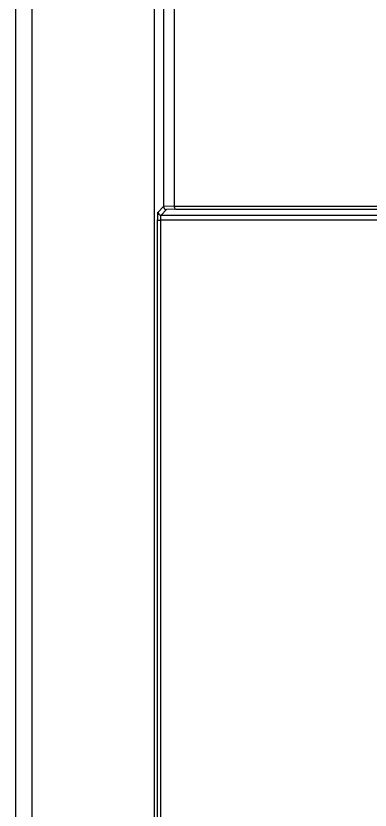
# Model space of a CAD drawing. Extents: x 0 to 94, y 0 to 195.
# Drawn here: x 1.5 to 27.5, y 107.7 to 165.8 of the extents above; entities that cross this region are included whole.
import ezdxf

# ---------------------------------------------------------------- set-up
doc = ezdxf.new("R2010")
doc.units = 0
doc.header["$LTSCALE"] = 4
doc.layers.get('0').update_dxf_attribs({"linetype": 'CONTINUOUS'})

msp = doc.modelspace()

# ---------------------------------------------------------------- linework, layer by layer
at = {"color": 7, "linetype": 'Continuous'}
for p, q in [((2.738, 23.162), (2.738, 182.462)), ((1.538, 23.688), (1.538, 181.938)), ((11.689, 25.458), (11.689, 180.167)), ((12.35, 179.561), (12.35, 151.838)), ((13.133, 179.561), (13.133, 151.861)), ((11.94, 151.428), (12.35, 151.838)), ((13.133, 151.864), (12.35, 151.831)), ((13.133, 151.861), (28.078, 151.861)), ((12.165, 151.203), (12.571, 151.609)), ((12.165, 151.203), (34.399, 151.203)), ((13.223, 151.637), (12.571, 151.609)), ((13.223, 151.637), (28.078, 151.637)), ((11.915, 28.771), (11.915, 150.829)), ((11.915, 150.829), (12.14, 150.829)), ((12.14, 28.771), (12.14, 150.829)), ((34.885, 150.829), (12.14, 150.829))]:
    msp.add_line(p, q, dxfattribs=at)
msp.add_arc((12.165, 151.428), 0.225, 180.11376, 269.88624, dxfattribs=at)
for points, knots in [([(12.35, 151.831), (12.35, 151.773), (12.403, 151.658), (12.517, 151.61), (12.571, 151.609)], [0, 0, 0, 0, 0.515163, 1, 1, 1, 1]), ([(13.223, 151.637), (13.193, 151.64), (13.142, 151.731), (13.133, 151.81), (13.133, 151.864)], [0, 0, 0, 0, 0.358338, 1, 1, 1, 1]), ([(11.915, 150.829), (11.915, 150.903), (11.916, 151.011), (11.919, 151.15), (11.922, 151.239), (11.926, 151.312), (11.929, 151.369), (11.935, 151.404), (11.936, 151.424), (11.94, 151.428)], [0, 0, 0, 0, 0.372019, 0.541215, 0.690707, 0.815121, 0.910186, 0.972327, 1, 1, 1, 1]), ([(12.14, 150.829), (12.14, 150.875), (12.141, 150.962), (12.145, 151.064), (12.15, 151.131), (12.154, 151.167), (12.159, 151.188), (12.162, 151.201), (12.165, 151.203)], [0, 0, 0, 0, 0.371041, 0.688854, 0.813027, 0.908084, 0.970653, 1, 1, 1, 1])]:
    msp.add_open_spline(points, degree=3, knots=knots, dxfattribs=at)

doc.saveas('drawing.dxf')
